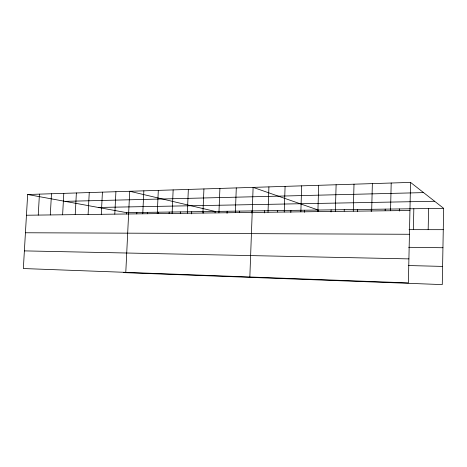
<?xml version="1.0" encoding="UTF-8"?>
<svg xmlns="http://www.w3.org/2000/svg" width="467" height="467" viewBox="0 0 467 467"><rect width="100%" height="100%" fill="white"/><g stroke="black" fill="none" stroke-linecap="round" stroke-linejoin="round"><path stroke-width="0.7" d="M410.54 182.404L408.397 282.891L23.35 268.537L27.658 194.505L410.54 182.404L443.65 208.335L442.272 284.596L123.551 272.617M428.175 229.671L428.589 208.539M413.388 229.659L413.826 208.737M399.314 211.078L399.361 208.93M385.141 210.541L385.176 209.123M390.552 210.728L391.194 183.017M357.564 211.656L357.623 209.496M371.212 211.487L371.265 209.315M371.674 210.961L372.357 183.613M344.202 211.102L344.237 209.677M353.28 211.189L354.004 184.191M331.045 211.971L331.109 209.858M335.359 211.411L336.117 184.757M317.887 211.627L318.681 185.306M318.179 211.481L318.22 210.033L253.114 187.378L249.845 276.978M290.83 212.532L290.9 210.401M300.853 211.837L301.676 185.843M304.356 212.368L304.426 210.22M277.596 211.983L277.643 210.582M284.234 212.047L285.092 186.368M264.573 212.923L264.649 210.757M268.023 212.246L268.91 186.882M239.355 212.514L239.408 211.096M251.83 213.075L251.906 210.926M218.935 212.853L219.904 188.429M227.061 213.372L227.143 211.265M235.35 212.648L236.296 187.909M202.929 213.051L203.927 188.937M203.25 213.022L203.308 211.586M215.059 212.87L215.118 211.428L129.709 191.277L125.786 272.354M187.325 213.244L188.347 189.427M191.633 213.874L191.721 211.744M169.112 213.501L169.182 212.047M172.107 213.431L173.146 189.906M180.285 213.302L180.35 211.895M157.256 213.617L158.313 190.378M158.15 213.635L158.214 212.199M136.79 213.898L136.86 212.485M142.762 213.793L143.842 190.834M147.374 213.769L147.444 212.345M114.794 214.143L115.909 191.715M126.394 214.026L126.464 212.625L27.658 194.505M101.292 214.306L102.425 192.141M88.105 214.47L89.255 192.556M62.619 214.785L63.792 193.361M75.216 214.633L76.378 192.964M50.296 214.937L51.481 193.752M38.241 215.089L39.438 194.132M65.018 201.359L423.575 192.608M98.286 207.459L434.643 201.277M126.464 212.625L443.65 208.335M26.456 215.234L409.944 210.489M409.045 229.659L443.265 229.682M25.434 232.764L409.436 234.271M408.666 247.3L442.938 247.738M24.377 250.884L408.911 258.887M408.275 265.536L442.599 266.412"/></g></svg>
